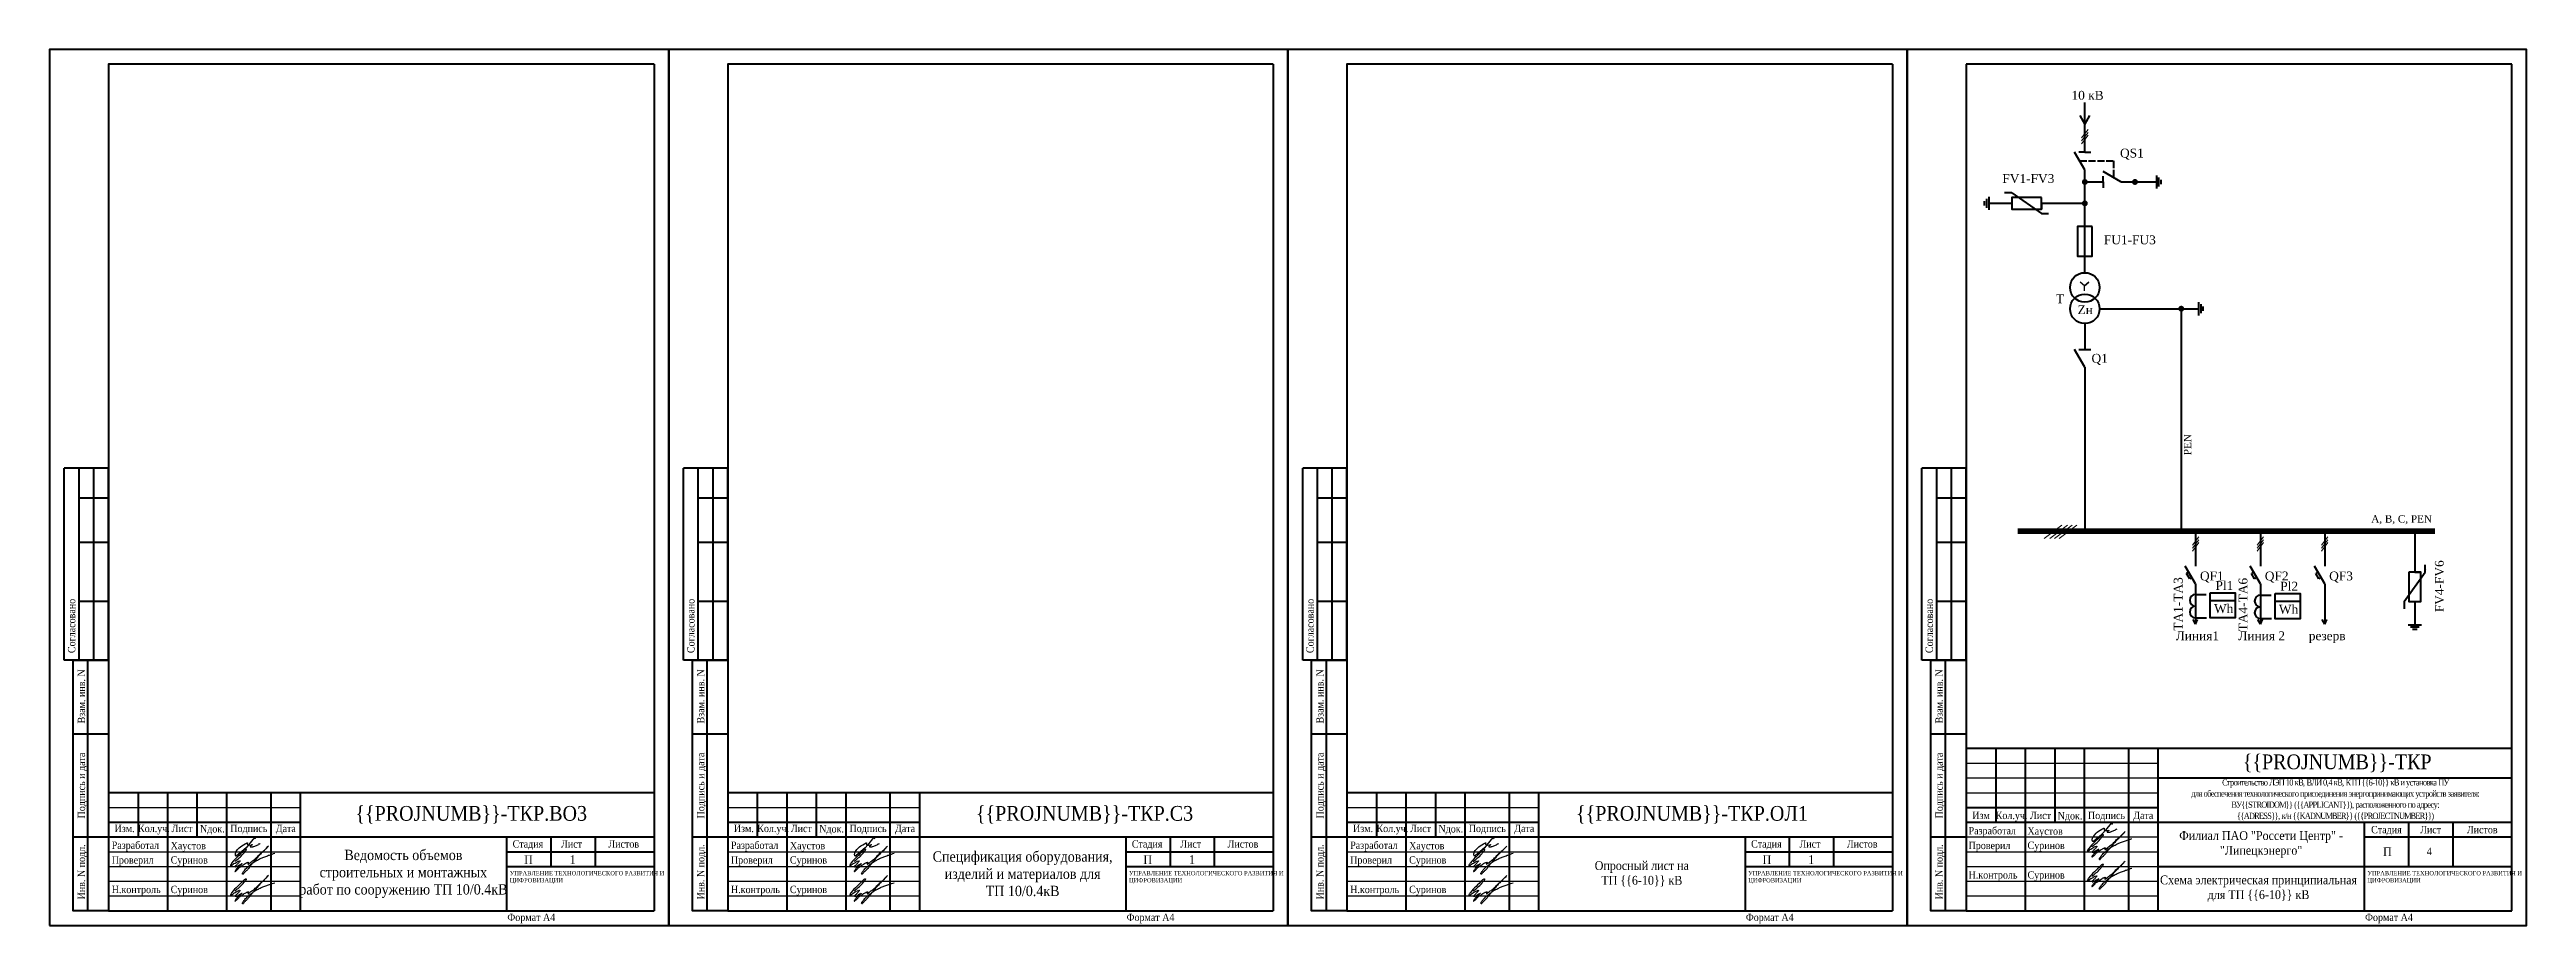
# Model space of a CAD drawing. Header units: millimetres. Extents: x 2515 to 10678, y 3612 to 3913.
# Drawn here: x 9838 to 10678, y 3616 to 3913 of the extents above; entities that cross this region are included whole.
import ezdxf
from ezdxf.enums import TextEntityAlignment as Align

# ---------------------------------------------------------------- set-up
doc = ezdxf.new("R2010")
doc.units = ezdxf.units.MM
doc.linetypes.add('ACAD_ISO02W100', pattern=[15, 12, -3])
doc.layers.add('П', color=7, linetype='Continuous')
doc.layers.add('Чертеж', color=7, linetype='Continuous')
doc.styles.add('Simplex8', font='Times New Roman.ttf', dxfattribs={"height": 3.5})
doc.styles.add('стиль1', font='Times New Roman.ttf', dxfattribs={"width": 0.9})
doc.styles.add('стиль2', font='Times New Roman.ttf', dxfattribs={"width": 0.9, "height": 2.5})

# ---------------------------------------------------------------- blocks, each defined once
blk = doc.blocks.new('Штамп б')
at = {"lineweight": 70}
for points in [[(20, 0), (8, 0), (8, 85), (20, 85)], [(13, 0), (13, 85)], [(8, 60), (20, 60)], [(8, 25), (20, 25)]]:
    blk.add_lwpolyline(points, dxfattribs=at)
at = {"lineweight": 25, "style": 'Simplex8', "width": 0.9}
for s, p in [('Взам. инв. N', (12.06, 63.49)), ('Подпись и дата', (12.06, 31.28)), ('Инв. N подл.', (12.06, 3.82))]:
    blk.add_text(s, height=2.5, rotation=90, dxfattribs=at).set_placement(p)
blk = doc.blocks.new('A$C5B0935FB')
at = {"lineweight": 70}
for p, q in [((20, 65), (5, 65)), ((5, 0), (5, 65)), ((10, 55), (10, 65)), ((15, 0), (15, 65)), ((20, 0), (20, 65)), ((10, 40), (10, 55)), ((10, 55), (20, 55)), ((10, 20), (10, 40)), ((10, 40), (20, 40)), ((10, 0), (10, 20)), ((10, 20), (20, 20)), ((10, 0), (5, 0)), ((15, 0), (10, 0)), ((20, 0), (15, 0)), ((15, 0), (15, 0))]:
    blk.add_line(p, q, dxfattribs=at)
at = {"lineweight": 25, "style": 'стиль1', "width": 0.9}
blk.add_text('Согласовано', height=2.5, rotation=90, dxfattribs=at).set_placement((8.72, 2.35))
blk = doc.blocks.new('A$C7F1F469D')
at = {"color": 5, "lineweight": 25}
blk.add_spline([(-0.1, 1.78), (1.34, 2.93), (2.75, 4.33), (3.55, 5.31), (3.81, 5.64), (3.86, 5.8), (3.66, 5.81), (3.25, 5.7), (2.89, 5.36), (-1.09, 1.26), (-1.29, 0.98), (-1.47, 0.67), (-1.59, 0.28), (-1.54, 0.16), (-0.98, 0.55), (-0.42, 1.01), (0.34, 1.44), (1.08, 1.86), (1.69, 1.97), (1.62, 1.83), (1.26, 1.37), (0.56, 0.61), (0.16, 0.22), (0, 0), (0.24, -0.04), (0.82, 0.16), (1.44, 0.58), (2.18, 0.95), (2.33, 1.04), (1.93, 0.58), (1.28, 0.02), (0.64, -0.58), (0.1, -1.31), (-0.06, -1.68), (0.13, -1.59), (0.39, -1.41), (1.23, -0.56), (1.62, -0.16), (2.27, 0.27), (2.82, 0.65), (3.41, 1.04), (3.83, 1.25), (4.1, 1.35), (4.33, 1.44), (4.56, 1.45), (4.6, 1.35), (4.48, 1.19), (4.35, 0.92), (4.39, 0.82), (4.59, 0.91), (5.09, 1.34), (6.19, 2.18), (7.41, 3.21), (8.36, 4.22), (9.62, 5.31), (10.99, 6.68), (11.27, 6.98), (9.83, 5.51), (8.6, 4.26), (7.7, 3.28), (7.2, 2.7), (6.74, 2.12), (6.16, 1.41), (5.49, 0.62), (4.74, -0.34), (3.92, -1.29), (3.19, -1.94), (2.91, -2.31), (2.67, -2.58), (2.52, -2.55), (2.49, -2.26), (2.69, -1.9), (3.27, -1.11), (3.8, -0.52), (4.48, 0.07), (5.33, 0.79), (5.97, 1.29), (6.7, 1.77), (7.56, 2.21), (8.83, 2.91), (10.02, 3.35), (11.36, 3.83), (12.55, 4.24), (13.47, 4.57)], degree=3, dxfattribs=at)
blk = doc.blocks.new('Штамп фамилии')
at = {"layer": 'Чертеж', "color": 5, "lineweight": -2}
blk.add_lwpolyline([(47.56, 0.85), (47.63, 0.98), (47.71, 1.12), (47.75, 1.2), (47.79, 1.26), (47.82, 1.32), (47.85, 1.37), (47.85, 1.41), (47.85, 1.5), (47.83, 1.56), (47.8, 1.58), (47.75, 1.59), (47.69, 1.59), (47.65, 1.58), (47.6, 1.56), (47.53, 1.53), (47.47, 1.48), (47.41, 1.42), (47.34, 1.32), (45.35, -1.11), (44.5, -2.12), (43.04, -3.43), (41.29, -4.9), (41.18, -4.96), (41.1, -4.94), (41.06, -4.9), (41.02, -4.83), (40.95, -4.71), (40.89, -4.56), (40.88, -4.4), (40.88, -4.26), (40.91, -4.09), (40.95, -3.94), (40.99, -3.84), (41.05, -3.64), (41.14, -3.44), (41.38, -3.09), (41.64, -2.76), (42.23, -2.17), (42.59, -1.81), (43.05, -1.48), (43.63, -1.13), (44.19, -0.77), (44.85, -0.41), (44.92, -0.44), (44.94, -0.46), (44.95, -0.51), (44.89, -0.87), (44.97, -1.02), (45.03, -1.1), (45.09, -1.13), (45.19, -1.2), (45.35, -1.22), (45.55, -1.22), (46.39, -1.16), (46.48, -1.08), (46.54, -1.05), (46.56, -1.07), (46.57, -1.09), (46.56, -1.13), (46.54, -1.15), (46.53, -1.18), (46.48, -1.21), (46.37, -1.3), (46.01, -1.59), (45.97, -1.66), (45.96, -1.7), (45.96, -1.78), (45.99, -1.81), (46.12, -1.82), (46.26, -1.81), (46.68, -1.81), (46.77, -1.8), (46.92, -1.76), (47.12, -1.67), (48.59, -1.09), (48.75, -0.97), (48.9, -0.86), (49.05, -0.79), (49.15, -0.75), (49.3, -0.69)], dxfattribs=at)
at = {"layer": 'Чертеж', "color": 67, "lineweight": -2, "true_color": 0x727430}
for p in [(40.81, -8.53), (40.81, -18.55)]:
    blk.add_blockref('A$C7F1F469D', p, dxfattribs=at)
at = {"color": 7, "char_height": 2.5, "attachment_point": 4, "style": 'стиль1'}
for s, insert, width in [(' Разработал', (-1.9, -1.68), 17), (' Проверил', (-1.9, -6.68), 17), ('Хаустов', (18.94, -1.81), 20), (' Суринов', (18.1, -6.65), 20), (' Н.контроль', (-1.9, -16.68), 17), (' Суринов', (18.1, -16.68), 20)]:
    blk.add_mtext(s, dxfattribs=dict(at, insert=insert, width=width))
blk = doc.blocks.new('А4 в ТКР')
at = {"lineweight": 70}
for p, q in [((1351178.48, 433019.77), (1351178.48, 432732.77)), ((1351178.48, 432772.77), (1350993.48, 432772.77))]:
    blk.add_line(p, q, dxfattribs=at)
for points in [[(1351178.48, 433019.77), (1350993.48, 433019.77), (1350993.48, 432732.77)], [(1350993.48, 432772.77), (1350993.48, 432732.77)], [(1351003.48, 432772.77), (1351003.48, 432757.77)], [(1351003.48, 432772.77), (1351003.48, 432757.77)], [(1351013.48, 432772.77), (1351013.48, 432732.77)], [(1351013.48, 432772.77), (1351013.48, 432732.77)], [(1351023.48, 432772.77), (1351023.48, 432757.77)], [(1351023.48, 432772.77), (1351023.48, 432757.77)], [(1351033.48, 432772.77), (1351033.48, 432732.77)], [(1351033.48, 432772.77), (1351033.48, 432732.77)], [(1351048.48, 432772.77), (1351048.48, 432732.77)], [(1351048.48, 432772.77), (1351048.48, 432732.77)], [(1351058.48, 432772.77), (1351058.48, 432732.77)], [(1351058.48, 432772.77), (1351058.48, 432732.77)], [(1350993.48, 432762.77), (1351058.48, 432762.77)], [(1350993.48, 432762.77), (1351058.48, 432762.77)], [(1350993.48, 432757.77), (1351058.48, 432757.77)], [(1350993.48, 432757.77), (1351058.48, 432757.77)], [(1351058.48, 432757.77), (1351178.48, 432757.77)], [(1351058.48, 432757.77), (1351178.48, 432757.77)], [(1351128.48, 432757.77), (1351128.48, 432732.77)], [(1351128.48, 432757.77), (1351128.48, 432732.77)], [(1351128.48, 432752.77), (1351178.48, 432752.77)], [(1351128.48, 432752.77), (1351178.48, 432752.77)], [(1351143.48, 432757.77), (1351143.48, 432747.77)], [(1351143.48, 432757.77), (1351143.48, 432747.77)], [(1351158.48, 432757.77), (1351158.48, 432747.77)], [(1351158.48, 432757.77), (1351158.48, 432747.77)], [(1351128.48, 432747.77), (1351178.48, 432747.77)], [(1351128.48, 432747.77), (1351178.48, 432747.77)], [(1350993.48, 432732.77), (1351178.48, 432732.77)], [(1350993.48, 432732.77), (1351178.48, 432732.77)]]:
    blk.add_lwpolyline(points, dxfattribs=at)
at = {"lineweight": 30}
for points in [[(1350993.48, 432772.77), (1351058.48, 432772.77)], [(1350993.48, 432767.77), (1351058.48, 432767.77)], [(1350993.48, 432767.77), (1351058.48, 432767.77)], [(1350993.48, 432757.77), (1351058.48, 432757.77)], [(1350993.48, 432757.77), (1351058.48, 432757.77)], [(1350993.48, 432752.77), (1351058.48, 432752.77)], [(1350993.48, 432752.77), (1351058.48, 432752.77)], [(1350993.48, 432747.77), (1351058.48, 432747.77)], [(1350993.48, 432747.77), (1351058.48, 432747.77)], [(1350993.48, 432742.77), (1351058.48, 432742.77)], [(1350993.48, 432742.77), (1351058.48, 432742.77)], [(1350993.48, 432737.77), (1351058.48, 432737.77)], [(1350993.48, 432737.77), (1351058.48, 432737.77)]]:
    blk.add_lwpolyline(points, dxfattribs=at)
at = {"layer": 'П'}
blk.add_line((1351183.48, 433024.77), (1351183.48, 432727.77), dxfattribs=at)
for points in [[(1350973.48, 432727.77), (1351183.48, 432727.77), (1351183.48, 433024.77), (1350973.48, 433024.77)], [(1350973.48, 433024.77), (1351183.48, 433024.77), (1351183.48, 432727.77), (1350973.48, 432727.77)]]:
    blk.add_lwpolyline(points, close=True, dxfattribs=at)
for name, p in [('A$C5B0935FB', (1350973.48, 432817.77)), ('Штамп фамилии', (1350995.61, 432756.25))]:
    blk.add_blockref(name, p)
at = {"lineweight": 25}
blk.add_blockref('Штамп б', (1350973.48, 432732.77), dxfattribs=at)
at = {"lineweight": 25, "style": 'стиль1', "width": 0.9}
for s, height, p in [('Изм.', 2.5, (1350995.53, 432759.43)), ('Кол.уч.', 2.5, (1351003.48, 432759.43)), ('Лист', 2.5, (1351014.88, 432759.43)), ('Nдок.', 2.5, (1351024.5, 432759.29)), ('Подпись', 2.5, (1351034.77, 432759.43)), ('Дата', 2.5, (1351050.19, 432759.43)), ('Стадия', 2.5, (1351130.52, 432754.17)), ('П', 3, (1351134.43, 432748.58)), ('Лист', 2.5, (1351146.94, 432754.17)), ('Листов', 2.5, (1351162.99, 432754.17)), ('Формат А4', 2.5, (1351128.74, 432729.3))]:
    blk.add_text(s, height=height, dxfattribs=at).set_placement(p)
at = {"layer": 'Чертеж', "lineweight": 25, "insert": (1351156.65, 432744.07), "char_height": 1.8, "width": 54.1956, "attachment_point": 5, "style": 'стиль2'}
blk.add_mtext('\\pxql;{\\fTimes New Roman|b0|i0|c204|p16;\\H0.8x;УПРАВЛЕНИЕ ТЕХНОЛОГИЧЕСКОГО РАЗВИТИЯ И ЦИФРОВИЗАЦИИ}', dxfattribs=at)
blk = doc.blocks.new('А4 в')
at = {"lineweight": 70}
for p, q in [((1349668.86, 432649.76), (1349668.86, 432362.76)), ((1349853.86, 432649.76), (1349668.86, 432649.76)), ((1349853.86, 432362.76), (1349853.86, 432649.76)), ((1349853.86, 432417.76), (1349668.86, 432417.76)), ((1349668.86, 432417.76), (1349668.86, 432362.76)), ((1349668.86, 432362.76), (1349853.86, 432362.76))]:
    blk.add_line(p, q, dxfattribs=at)
for points in [[(1349678.86, 432417.76), (1349678.86, 432392.76)], [(1349688.86, 432417.76), (1349688.86, 432362.76)], [(1349698.86, 432417.76), (1349698.86, 432392.76)], [(1349708.86, 432417.76), (1349708.86, 432362.76)], [(1349723.86, 432417.76), (1349723.86, 432362.76)], [(1349733.86, 432417.76), (1349733.86, 432362.76)], [(1349733.86, 432407.76), (1349853.86, 432407.76)], [(1349668.86, 432397.76), (1349733.86, 432397.76)], [(1349668.86, 432392.76), (1349853.86, 432392.76)], [(1349803.86, 432392.76), (1349803.86, 432362.76)], [(1349818.86, 432392.76), (1349818.86, 432377.76)], [(1349833.86, 432392.76), (1349833.86, 432377.76)], [(1349803.86, 432387.76), (1349853.86, 432387.76)], [(1349733.86, 432377.76), (1349853.86, 432377.76)]]:
    blk.add_lwpolyline(points, dxfattribs=at)
at = {"lineweight": 30}
for points in [[(1349668.86, 432412.76), (1349733.86, 432412.76)], [(1349668.86, 432407.76), (1349733.86, 432407.76)], [(1349668.86, 432402.76), (1349733.86, 432402.76)], [(1349668.86, 432387.76), (1349733.86, 432387.76)], [(1349668.86, 432382.76), (1349733.86, 432382.76)], [(1349668.86, 432377.76), (1349733.86, 432377.76)], [(1349668.86, 432372.76), (1349733.86, 432372.76)], [(1349668.86, 432367.76), (1349733.86, 432367.76)]]:
    blk.add_lwpolyline(points, dxfattribs=at)
at = {"layer": 'П', "lineweight": 70}
blk.add_lwpolyline([(1349648.86, 432357.76), (1349858.86, 432357.76), (1349858.86, 432654.76), (1349648.86, 432654.76)], close=True, dxfattribs=at)
for name, p in [('A$C5B0935FB', (1349648.86, 432447.76)), ('Штамп фамилии', (1349670.71, 432391.17))]:
    blk.add_blockref(name, p)
at = {"lineweight": 25}
blk.add_blockref('Штамп б', (1349648.86, 432362.76), dxfattribs=at)
at = {"lineweight": 25, "style": 'стиль1', "width": 0.9}
for s, p in [('Изм', (1349670.91, 432393.83)), ('Кол.уч.', (1349678.86, 432393.83)), ('Лист', (1349690.49, 432393.83)), ('Nдок.', (1349699.88, 432393.69)), ('Подпись', (1349710.15, 432393.83)), ('Дата', (1349725.5, 432393.83)), ('Формат А4', (1349804.12, 432359.29))]:
    blk.add_text(s, height=2.5, dxfattribs=at).set_placement(p)
at = {"linetype": 'Continuous', "lineweight": 25, "style": 'стиль2', "width": 0.9}
for s, height, p in [('Стадия', 2.5, (1349811.36, 432390.26)), ('Лист', 2.5, (1349826.36, 432390.26)), ('Листов', 2.5, (1349843.86, 432390.26)), ('П', 3, (1349811.7, 432382.76))]:
    blk.add_text(s, height=height, dxfattribs=at).set_placement(p, align=Align.MIDDLE_CENTER)
at = {"layer": 'Чертеж', "lineweight": 25, "attachment_point": 5, "style": 'стиль2'}
for s, insert, char_height, width in [('Филиал ПАО "Россети Центр" - "Липецкэнерго"', (1349768.86, 432385.26), 3, 70), ('\\pxql;{\\fTimes New Roman|b0|i0|c204|p16;\\H0.8x;УПРАВЛЕНИЕ ТЕХНОЛОГИЧЕСКОГО РАЗВИТИЯ И ЦИФРОВИЗАЦИИ}', (1349832.03, 432374.06), 1.8, 54.1956)]:
    blk.add_mtext(s, dxfattribs=dict(at, insert=insert, char_height=char_height, width=width))

msp = doc.modelspace()

# ---------------------------------------------------------------- linework, layer by layer
at = {"lineweight": 40}
for p, q in [((10526.357, 3890.952), (10528.089, 3887.952)), ((10528.089, 3878.541), (10528.089, 3895.304)), ((10528.089, 3887.952), (10529.821, 3890.952)), ((10528.089, 3872.541), (10524.589, 3878.541)), ((10528.089, 3878.541), (10526.089, 3878.541)), ((10528.089, 3878.541), (10530.089, 3878.541)), ((10528.089, 3837.654), (10528.089, 3872.541)), ((10503.355, 3864.732), (10500.9, 3864.732)), ((10503.355, 3864.732), (10513.355, 3857.695)), ((10528.089, 3868.408), (10534.278, 3868.408)), ((10540.278, 3868.408), (10534.278, 3871.908)), ((10534.278, 3868.408), (10534.278, 3870.408)), ((10534.278, 3868.408), (10534.278, 3866.408)), ((10540.278, 3868.408), (10546.467, 3868.408)), ((10546.467, 3868.408), (10552.467, 3868.408)), ((10552.467, 3866.158), (10552.467, 3870.658)), ((10553.217, 3866.908), (10553.217, 3869.908)), ((10553.967, 3867.658), (10553.967, 3869.158)), ((10493.977, 3861.914), (10493.977, 3860.414)), ((10494.727, 3862.664), (10494.727, 3859.664)), ((10495.477, 3863.414), (10495.477, 3858.914)), ((10503.355, 3861.164), (10495.477, 3861.164)), ((10513.355, 3861.164), (10513.355, 3863.164)), ((10528.216, 3861.164), (10513.355, 3861.164)), ((10513.355, 3861.164), (10513.355, 3859.164)), ((10513.355, 3857.695), (10515.81, 3857.695)), ((10533.089, 3825.404), (10560.775, 3825.439)), ((10560.775, 3825.439), (10566.775, 3825.439)), ((10560.775, 3825.439), (10560.775, 3749.966)), ((10566.775, 3823.189), (10566.775, 3827.689)), ((10567.525, 3823.939), (10567.525, 3826.939)), ((10568.275, 3824.689), (10568.275, 3826.189)), ((10528.089, 3820.404), (10528.089, 3811.654)), ((10528.089, 3805.654), (10524.589, 3811.654)), ((10526.089, 3811.654), (10528.089, 3811.654)), ((10528.089, 3811.654), (10530.089, 3811.654)), ((10528.089, 3805.654), (10528.107, 3750.011)), ((10565.624, 3749.681), (10565.624, 3738.181)), ((10587.616, 3749.681), (10587.616, 3738.181)), ((10609.444, 3749.681), (10609.444, 3738.181)), ((10639.992, 3750.011), (10639.992, 3736.152)), ((10565.624, 3732.181), (10562.124, 3738.181)), ((10587.616, 3732.181), (10584.116, 3738.181)), ((10609.444, 3732.181), (10605.944, 3738.181)), ((10643.46, 3736.152), (10643.46, 3738.607)), ((10563.307, 3736.153), (10562.584, 3735.679)), ((10563.654, 3733.844), (10562.592, 3735.664)), ((10564.377, 3734.318), (10563.654, 3733.844)), ((10565.624, 3732.181), (10565.624, 3718.422)), ((10585.299, 3736.153), (10584.576, 3735.679)), ((10585.646, 3733.844), (10584.584, 3735.664)), ((10586.37, 3734.318), (10585.646, 3733.844)), ((10587.616, 3732.181), (10587.616, 3718.422)), ((10607.127, 3736.153), (10606.404, 3735.679)), ((10607.474, 3733.844), (10606.412, 3735.664)), ((10608.198, 3734.318), (10607.474, 3733.844)), ((10609.444, 3732.181), (10609.444, 3718.422)), ((10636.424, 3726.152), (10643.46, 3736.152)), ((10639.992, 3736.152), (10637.992, 3736.152)), ((10639.992, 3736.152), (10641.992, 3736.152)), ((10565.599, 3728.499), (10569.247, 3728.499)), ((10570.603, 3726.525), (10579.115, 3726.525)), ((10587.592, 3728.268), (10591.239, 3728.268)), ((10592.595, 3726.295), (10601.107, 3726.295)), ((10636.424, 3726.152), (10636.424, 3723.697)), ((10639.992, 3726.152), (10639.992, 3718.273)), ((10565.624, 3718.422), (10564.777, 3720.052)), ((10565.624, 3718.422), (10566.351, 3720.109)), ((10565.653, 3720.622), (10569.354, 3720.622)), ((10587.616, 3718.422), (10586.769, 3720.052)), ((10587.616, 3718.422), (10588.343, 3720.109)), ((10587.645, 3720.391), (10591.346, 3720.391)), ((10609.444, 3718.422), (10608.597, 3720.052)), ((10609.444, 3718.422), (10610.171, 3720.109)), ((10637.742, 3718.273), (10642.242, 3718.273)), ((10638.492, 3717.523), (10641.492, 3717.523)), ((10639.242, 3716.773), (10640.742, 3716.773))]:
    msp.add_line(p, q, dxfattribs=at)
at = {"lineweight": 20}
for p, q in [((10529.164, 3886.229), (10527.014, 3883.363)), ((10529.164, 3885.229), (10527.014, 3882.363)), ((10529.164, 3884.229), (10527.014, 3881.363)), ((10514.246, 3747.511), (10520.246, 3752.011)), ((10516.165, 3747.511), (10522.165, 3752.011)), ((10517.832, 3747.511), (10523.832, 3752.011)), ((10519.332, 3747.511), (10525.332, 3752.011)), ((10566.699, 3748.114), (10564.549, 3745.248)), ((10566.699, 3747.114), (10564.549, 3744.248)), ((10588.691, 3748.114), (10586.541, 3745.248)), ((10588.691, 3747.114), (10586.541, 3744.248)), ((10610.519, 3748.114), (10608.369, 3745.248)), ((10610.519, 3747.114), (10608.369, 3744.248)), ((10566.699, 3746.114), (10564.549, 3743.248)), ((10588.691, 3746.114), (10586.541, 3743.248)), ((10610.519, 3746.114), (10608.369, 3743.248))]:
    msp.add_line(p, q, dxfattribs=at)
at = {"linetype": 'ACAD_ISO02W100', "lineweight": 40, "ltscale": 0.2}
for p, q in [((10526.339, 3875.541), (10537.782, 3875.541)), ((10537.782, 3875.541), (10537.782, 3869.864))]:
    msp.add_line(p, q, dxfattribs=at)
msp.add_line((10643.929, 3737.168), (10643.929, 3737.168))
for points, const_width in [([(10528.589, 3868.408, -1), (10527.589, 3868.408, -1)], 1), ([(10545.589, 3868.408, -1), (10544.589, 3868.408, -1)], 1), ([(10527.589, 3861.164, -1), (10528.589, 3861.164, -1)], 1), ([(10561.275, 3825.439, -1), (10560.275, 3825.439, -1)], 1), ([(10527.732, 3750.011, 1), (10528.482, 3750.011, 1)], 0.75), ([(10559.681, 3750.011, 1), (10560.431, 3750.011, 1)], 0.75), ([(10560.4, 3749.966, 1), (10561.15, 3749.966, 1)], 0.75), ([(10565.249, 3750.011, 1), (10565.999, 3750.011, 1)], 0.75), ([(10587.241, 3750.011, 1), (10587.991, 3750.011, 1)], 0.75), ([(10587.241, 3750.011, 1), (10587.991, 3750.011, 1)], 0.75), ([(10609.069, 3750.011, 1), (10609.819, 3750.011, 1)], 0.75), ([(10609.069, 3750.011, 1), (10609.819, 3750.011, 1)], 0.75), ([(10609.069, 3750.011, 1), (10609.819, 3750.011, 1)], 0.75), ([(10619.161, 3750.011, 1), (10619.911, 3750.011, 1)], 0.75), ([(10619.161, 3750.011, 1), (10619.911, 3750.011, 1)], 0.75), ([(10639.617, 3749.966, 1), (10640.367, 3749.966, 1)], 0.75)]:
    msp.add_lwpolyline(points, format="xyb", close=True, dxfattribs=dict(const_width=const_width))
at = {"lineweight": 40}
for points in [[(10513.355, 3863.164), (10503.355, 3863.164), (10503.355, 3859.164), (10513.355, 3859.164)], [(10530.627, 3853.266), (10525.55, 3853.266), (10525.55, 3843.278), (10530.627, 3843.278)], [(10637.992, 3736.152), (10637.992, 3726.152), (10641.992, 3726.152), (10641.992, 3736.152)], [(10570.603, 3729.079), (10579.115, 3729.079), (10579.115, 3720.567), (10570.603, 3720.567)], [(10592.595, 3728.848), (10601.107, 3728.848), (10601.107, 3720.336), (10592.595, 3720.336)]]:
    msp.add_lwpolyline(points, close=True, dxfattribs=at)
msp.add_lwpolyline([(10527.993, 3831.474), (10527.993, 3833.224), (10529.493, 3834.474), (10527.993, 3833.224), (10526.493, 3834.474)])
at = {"const_width": 2}
msp.add_lwpolyline([(10505.318, 3750.011), (10646.846, 3750.011)], dxfattribs=at)
at = {"lineweight": 40}
for centre in [(10528.089, 3832.654), (10528.089, 3825.404)]:
    msp.add_circle(centre, 5, dxfattribs=at)
for centre in [(10565.629, 3726.556), (10565.629, 3722.595), (10587.622, 3726.326), (10587.622, 3722.365)]:
    msp.add_arc(centre, 1.969, 90.162332, 269.837668, dxfattribs=at)
at = {"layer": 'П', "lineweight": 70}
for points in [[(9837.859, 3616.313), (10047.859, 3616.313), (10047.859, 3913.313), (9837.859, 3913.313)], [(10047.859, 3616.313), (10257.859, 3616.313), (10257.859, 3913.313), (10047.859, 3913.313)], [(10257.859, 3616.313), (10467.859, 3616.313), (10467.859, 3913.313), (10257.859, 3913.313)]]:
    msp.add_lwpolyline(points, close=True, dxfattribs=at)
at = {"layer": 'П'}
msp.add_lwpolyline([(10467.859, 3913.313), (10677.859, 3913.313), (10677.859, 3616.313), (10467.859, 3616.313)], close=True, dxfattribs=at)

# ---------------------------------------------------------------- block references
for name, p in [('А4 в ТКР', (-1341135.616, -429111.457)), ('А4 в ТКР', (-1340925.616, -429111.457)), ('А4 в ТКР', (-1340715.616, -429111.457)), ('А4 в', (-1339180.998, -428741.446))]:
    msp.add_blockref(name, p)

# ---------------------------------------------------------------- texts
at = {"style": 'стиль1'}
for s, height, p in [('10 кВ', 3, (10523.57, 3896.303)), ('QS1', 3, (10540.025, 3876.702)), ('FV1-FV3', 3, (10500.12, 3868.083)), ('FU1-FU3', 3, (10534.54, 3847.292)), ('Т', 3, (10518.303, 3827.285)), ('Zн', 3, (10525.618, 3823.587)), ('Q1', 3, (10530.357, 3807.128)), ('А, В, С, РЕN', 2.5, (10625.232, 3752.921)), ('QF1', 3, (10567.133, 3733.318)), ('Pl1', 3, (10572.379, 3730.083)), ('QF2', 3, (10589.126, 3733.318)), ('Pl2', 3, (10594.372, 3729.852)), ('QF3', 3, (10610.954, 3733.318)), ('Wh', 3, (10571.91, 3722.265)), ('Wh', 3, (10593.902, 3722.034)), ('Линия1', 3, (10558.907, 3713.022)), ('Линия 2', 3, (10580.143, 3713.022)), ('резерв', 3, (10604.045, 3713.022))]:
    msp.add_text(s, height=height, dxfattribs=at).set_placement(p)
for s, height, p in [('РЕN', 2.5, (10564.17, 3775.775)), ('FV4-FV6', 3, (10649.812, 3722.51)), ('ТА1-ТА3', 3, (10561.236, 3716.278)), ('ТА4-ТА6', 3, (10583.228, 3716.048))]:
    msp.add_text(s, height=height, rotation=90, dxfattribs=at).set_placement(p)
at = {"lineweight": 25, "style": 'стиль1', "width": 0.9}
for p in [(10014.278, 3637.129), (10224.278, 3637.129), (10434.278, 3637.129)]:
    msp.add_text('1', height=3, dxfattribs=at).set_placement(p)
at = {"linetype": 'Continuous', "lineweight": 20, "style": 'стиль1', "width": 0.9}
msp.add_text('4', height=2.5, dxfattribs=at).set_placement((10644.039, 3640.158))
at = {"lineweight": 50, "width": 70, "attachment_point": 5, "style": 'стиль1'}
for s, insert, char_height in [('Ведомость объемов \\Pстроительных и монтажных \\Pработ по сооружению ТП 10/0.4кВ ', (9957.859, 3633.813), 3.5), ('Спецификация оборудования, \\Pизделий и материалов для\\PТП 10/0.4кВ ', (10167.859, 3633.813), 3.5), ('\\A1;Опросный лист на \\P{\\A0;ТП \\{\\{6-10\\}\\} кВ }', (10377.859, 3633.813), 3)]:
    msp.add_mtext(s, dxfattribs=dict(at, insert=insert, char_height=char_height))
at = {"lineweight": 25, "insert": (10586.997, 3628.813), "char_height": 3, "width": 70, "attachment_point": 5, "style": 'стиль1'}
msp.add_mtext('Схема электрическая принципиальная \\Pдля ТП \\{\\{6-10\\}\\} кВ ', dxfattribs=at)
at = {"layer": 'Чертеж', "lineweight": 25, "attachment_point": 5}
for s, insert, char_height, width, style in [('\\{\\{PROJNUMB\\}\\}-ТКР', (10613.664, 3671.287), 5, 119.88502, 'стиль2'), ('\\pxsm1.0792;{\\T0.85;Строительство ЛЭП 10 кВ, ВЛИ 0,4 кВ, КТП \\{\\{6-10\\}\\} кВ и установка ПУ  \\Pдля обеспечения технологического присоединения энергопринимающих устройств заявителя: \\PВУ\\{\\{STROIDOM\\}\\} (\\{\\{APPLICANT\\}\\}), расположенного по адресу:\\P\\{\\{ADRESS\\}\\}, к/н \\{\\{KADNUMBER\\}\\} (\\{\\{PROJECTNUMBER\\}\\})}', (10613.028, 3658.813), 2.1, 119.6632, 'стиль1'), ('\\{\\{PROJNUMB\\}\\}-ТКР.ВО3', (9980.859, 3653.813), 5, 120, 'стиль2'), ('\\{\\{PROJNUMB\\}\\}-ТКР.С3', (10188.859, 3653.813), 5, 110, 'стиль2'), ('\\{\\{PROJNUMB\\}\\}-ТКР.ОЛ1', (10394.859, 3653.813), 5, 110, 'стиль2')]:
    msp.add_mtext(s, dxfattribs=dict(at, insert=insert, char_height=char_height, width=width, style=style))

doc.saveas('drawing.dxf')
